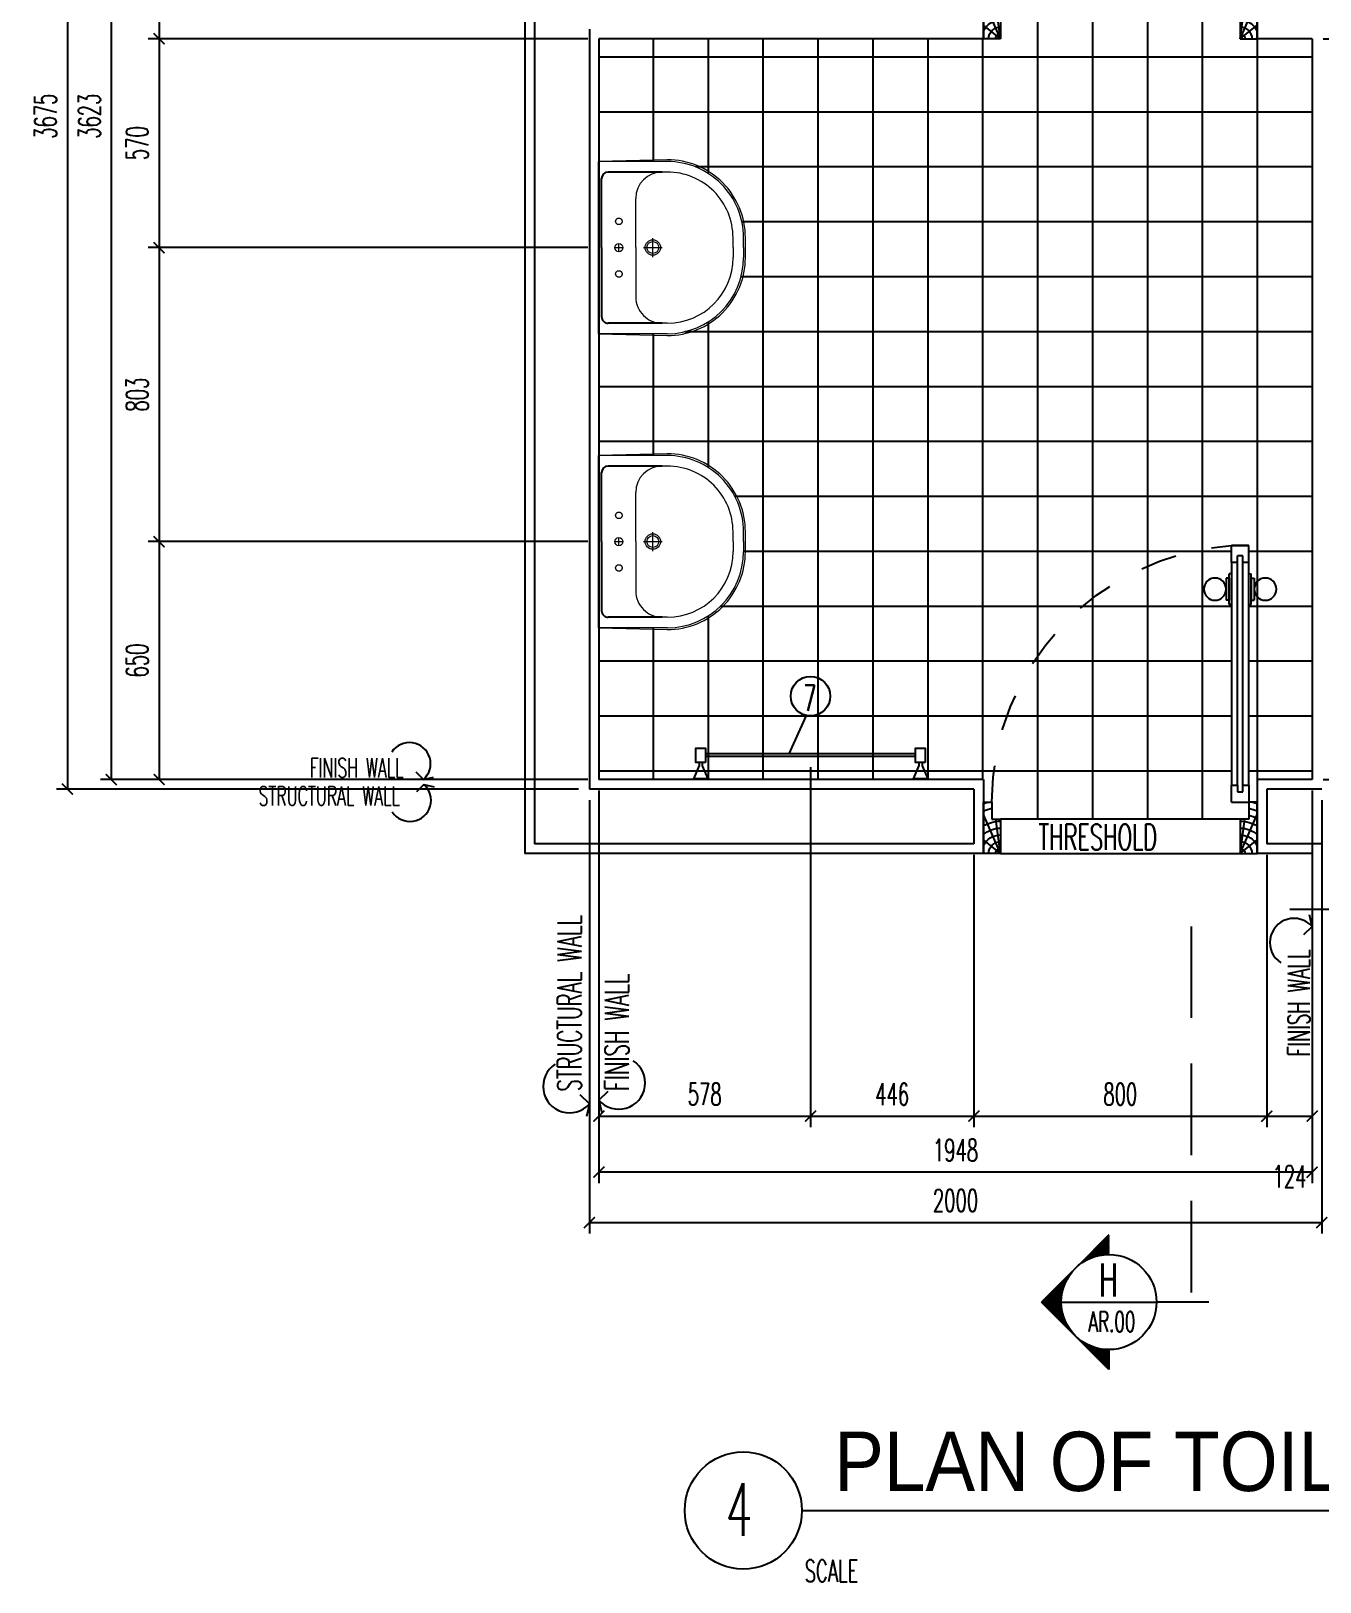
# Model space of a CAD drawing. Extents: x 417609.6 to 417638.5, y 43441 to 43460.9.
# Drawn here: x 417629.265 to 417632.786, y 43453.295 to 43457.531 of the extents above; entities that cross this region are included whole.
import ezdxf
from ezdxf.enums import TextEntityAlignment as Align

# ---------------------------------------------------------------- set-up
doc = ezdxf.new("R2010")
doc.units = 0
doc.header["$MEASUREMENT"] = 0
doc.header["$PDMODE"] = 3
doc.header["$PDSIZE"] = 0.1
doc.linetypes.add('DASHED', pattern=[0.75, 0.5, -0.25])
doc.linetypes.add('HIDDEN', pattern=[0.375, 0.25, -0.125])
doc.layers.get('0').update_dxf_attribs({"linetype": 'CONTINUOUS'})
doc.layers.get('DEFPOINTS').update_dxf_attribs({"linetype": 'CONTINUOUS'})
for name, color, linetype in [('2', 2, 'CONTINUOUS'), ('Axisname', 6, 'CONTINUOUS'), ('DIM', 4, 'CONTINUOUS'), ('Dimout', 4, 'CONTINUOUS'), ('DOOR', 4, 'CONTINUOUS'), ('ELEV-MARK', 6, 'CONTINUOUS'), ('FIX', 3, 'CONTINUOUS'), ('Hatch', 11, 'CONTINUOUS'), ('Plaster', 7, 'CONTINUOUS'), ('Tile', 5, 'CONTINUOUS'), ('TITLE', 6, 'CONTINUOUS'), ('TXT', 2, 'CONTINUOUS'), ('TXT1', 2, 'CONTINUOUS'), ('WALL', 6, 'CONTINUOUS')]:
    doc.layers.add(name, color=color, linetype=linetype)
doc.styles.add('ROMANS', font='ROMANS.shx', dxfattribs={"width": 0.6})
doc.styles.add('TTXT', font='swisse.ttf', dxfattribs={"width": 0.6})
doc.dimstyles.new('R50', dxfattribs={"dimscale": 0, "dimtxt": 0.06, "dimasz": 0.03, "dimexe": 0.03, "dimexo": 0.03, "dimgap": 0.03, "dimtad": 1, "dimdec": 0, "dimlfac": 1000, "dimzin": 13, "dimdsep": 46, "dimtxsty": 'ROMANS', "dimblk": 'ARCHTICK', "dimcen": 0.09, "dimclrd": 4, "dimclre": 4, "dimclrt": 2, "dimadec": 0, "dimazin": 0, "dimtfac": 1, "dimtdec": 0, "dimtofl": 0, "dimtmove": 2, "dimatfit": 3, "dimldrblk": 'CLOSEDBLANK', "dimfxl": 0, "dimtolj": 1, "dimtzin": 0, "dimarcsym": 0})

# ---------------------------------------------------------------- blocks, each defined once
blk = doc.blocks.new('DOOR80')
at = {"layer": 'DOOR', "color": 7, "linetype": 'ByBlock'}
for p, q in [((-150, 800), (0, 800)), ((-150, 800), (-150, 775)), ((0, 800), (-150, 800)), ((-150, 775), (-100, 775)), ((0, 750), (-113.7, 800)), ((-100, 775), (-100, 750)), ((0, 750), (-40.1, 800)), ((0, 750), (0, 800)), ((0, 750), (-100, 763.4)), ((-100, 750), (0, 750)), ((-804.6, 91.2), (-739.8, 91.2)), ((-804.6, 82.2), (-804.6, 91.2)), ((-739.8, 82.2), (-739.8, 91.2)), ((-849.6, 75), (-899.6, 75)), ((-899.6, 75), (-899.6, 25)), ((-899.6, 25), (-899.6, 75)), ((-849.6, 58), (-869.6, 58)), ((-869.6, 42), (-869.6, 58)), ((-849.6, 58), (-849.6, 75)), ((-727.2, 82.2), (-817.2, 82.2)), ((-817.2, 75), (-817.2, 82.2)), ((-804.6, 82.2), (-739.8, 82.2)), ((-727.2, 75), (-727.2, 82.2)), ((-150, 75), (-200, 75)), ((-200, 75), (-200, 58)), ((-200, 58), (-180, 58)), ((-180, 58), (-180, 42)), ((-150, 75), (-150, 25)), ((0, 50), (-113.7, 0)), ((-100, 25), (-100, 50)), ((0, 50), (-100, 36.6)), ((-100, 50), (0, 50)), ((0, 50), (-40.1, 0)), ((0, 50), (0, 0)), ((-849.6, 25), (-899.6, 25)), ((-849.6, 42), (-869.6, 42)), ((-849.6, 25), (-849.6, 42)), ((-817.2, 25), (-817.2, 17.8)), ((-727.2, 17.8), (-817.2, 17.8)), ((-804.6, 17.8), (-739.8, 17.8)), ((-804.6, 17.8), (-804.6, 8.8)), ((-804.6, 8.8), (-739.8, 8.8)), ((-739.8, 17.8), (-739.8, 8.8)), ((-727.2, 25), (-727.2, 17.8)), ((-180, 42), (-200, 42)), ((-200, 42), (-200, 25)), ((-200, 25), (-150, 25)), ((-150, 25), (-100, 25)), ((-150, 0), (-150, 25)), ((0, 0), (-150, 0))]:
    blk.add_line(p, q, dxfattribs=at)
at = {"layer": 'DOOR', "linetype": 'ByBlock'}
for p, q in [((-849.6, 75), (-200, 75)), ((-200, 58), (-849.6, 58)), ((-200, 42), (-849.6, 42)), ((-200, 25), (-849.6, 25))]:
    blk.add_line(p, q, dxfattribs=at)
at = {"layer": 'DOOR', "color": 7, "linetype": 'ByBlock'}
for centre in [(-772.2, 123.5), (-772.2, -23.5)]:
    blk.add_circle(centre, 32.4, dxfattribs=at)
at = {"layer": 'DOOR', "linetype": 'HIDDEN', "ltscale": 0.5}
blk.add_arc((-149.1, 22.7), 752.3, 90.0695, 176.0204, dxfattribs=at)
at = {"layer": 'DOOR', "color": 7, "linetype": 'ByBlock'}
for centre, radius, start, end in [((0, 750), 154.4, 161.1053, 166.2858), ((0, 750), 134.4, 158.1598, 169.28), ((0, 750), 94.4, 148.0182, 180), ((0, 750), 74.4, 137.7764, 180), ((0, 750), 54.4, 113.2074, 180), ((0, 750), 34.4, 90, 180), ((0, 750), 14.4, 90, 180), ((0, 50), 94.4, 180, 211.9818), ((0, 50), 74.4, 180, 222.2236), ((0, 50), 54.4, 180, 246.7926), ((0, 50), 34.4, 180, 270), ((0, 50), 14.4, 180, 270), ((0, 50), 154.4, 193.7142, 198.8947), ((0, 50), 134.4, 190.72, 201.8402), ((0, 50), 114.4, 192.6226, 205.9162)]:
    blk.add_arc(centre, radius, start, end, dxfattribs=at)
blk = doc.blocks.new('LAV-003')
at = {"layer": 'FIX', "linetype": 'ByBlock'}
blk.add_line((-327.5, -25), (327.5, -25), dxfattribs=at)
at = {"layer": 'FIX', "linetype": 'Continuous', "lineweight": 20}
for p, q in [((-327.5, -285), (-327.5, -25)), ((327.5, -285), (327.5, -25)), ((0, -165), (-187.5, -165)), ((0, -165), (187.5, -165)), ((-287.5, -285), (-287.5, -265)), ((287.5, -285), (287.5, -265)), ((0, -535), (-37.5, -535)), ((0, -575), (-37.5, -575)), ((0, -535), (37.5, -535)), ((0, -575), (37.5, -575))]:
    blk.add_line(p, q, dxfattribs=at)
at = {"layer": 'FIX', "linetype": 'ByBlock', "ltscale": 0.3}
for p, q in [((0, -35), (-262.5, -35)), ((0, -35), (262.5, -35)), ((-287.5, -265), (-287.5, -60)), ((287.5, -265), (287.5, -60))]:
    blk.add_line(p, q, dxfattribs=at)
at = {"layer": 'FIX', "lineweight": 20}
for p, q in [((-15.6, -100.9), (15.5, -100.9)), ((0, -85.4), (0, -116.5))]:
    blk.add_line(p, q, dxfattribs=at)
at = {"layer": 'FIX', "linetype": 'DASHED', "lineweight": 20, "ltscale": 0.04}
for p, q in [((-35.7, -230.5), (36.6, -230.5)), ((0, -193.9), (0, -266.1))]:
    blk.add_line(p, q, dxfattribs=at)
at = {"layer": 'FIX', "linetype": 'Continuous', "lineweight": 20}
blk.add_lwpolyline([(294.8, -25), (0, -25), (-327.5, -25), (-334.5, -285, 0.414214), (-37.5, -582), (0, -582), (37.5, -582, 0.414214), (334.5, -285), (327.5, -25), (0, -25)], format="xyb", dxfattribs=at)
at = {"layer": 'FIX', "linetype": 'HIDDEN', "lineweight": 20, "ltscale": 0.05}
for centre in [(-100, -100.9), (100, -100.9)]:
    blk.add_circle(centre, 12.4, dxfattribs=at)
at = {"layer": 'FIX', "lineweight": 20}
for centre, radius in [((0, -100.9), 15.5), ((0.5, -230), 29.5), ((0.5, -230), 22.5)]:
    blk.add_circle(centre, radius, dxfattribs=at)
at = {"layer": 'FIX', "linetype": 'ByBlock', "ltscale": 0.3}
for centre, start, end in [((-262.5, -60), 90, 180), ((262.5, -60), 0, 90)]:
    blk.add_arc(centre, 25, start, end, dxfattribs=at)
at = {"layer": 'FIX', "linetype": 'Continuous', "lineweight": 20}
for centre, radius, start, end in [((-187.5, -265), 100, 90, 180), ((187.5, -265), 100, 0, 90), ((-37.5, -285), 290, 180, 270), ((-37.5, -285), 250, 180, 270), ((37.5, -285), 290, 270, 0), ((37.5, -285), 250, 270, 0)]:
    blk.add_arc(centre, radius, start, end, dxfattribs=at)
blk = doc.blocks.new('_ARCHTICK')
at = {"color": 0, "linetype": 'ByBlock', "const_width": 0.15}
blk.add_lwpolyline([(-0.5, -0.5), (0.5, 0.5)], dxfattribs=at)
blk = doc.blocks.new('*D52')
at = {"layer": 'DEFPOINTS', "color": 0}
for p in [(417630.8163, 43457.7115), (417629.6152, 43457.5095), (417630.8163, 43457.5095)]:
    blk.add_point(p, dxfattribs=at)
at = {"layer": 'Hatch', "color": 4, "lineweight": -2}
for p, q in [((417630.7863, 43457.7115), (417629.5852, 43457.7115)), ((417629.6152, 43457.7115), (417629.6152, 43457.5095)), ((417630.7863, 43457.5095), (417629.5852, 43457.5095))]:
    blk.add_line(p, q, dxfattribs=at)
at = {"layer": 'Hatch', "color": 4, "lineweight": -2, "xscale": 0.03, "yscale": 0.03, "zscale": 0.03}
for p, rotation in [((417629.6152, 43457.7115), 90), ((417629.6152, 43457.5095), 270)]:
    blk.add_blockref('_ARCHTICK', p, dxfattribs=dict(at, rotation=rotation))
at = {"layer": 'Hatch', "color": 2, "insert": (417629.5552, 43457.6105), "char_height": 0.06, "attachment_point": 5, "rotation": 90, "style": 'ROMANS'}
blk.add_mtext('\\A1;202', dxfattribs=at)
blk = doc.blocks.new('_ClosedBlank')
at = {"color": 0, "linetype": 'ByBlock', "lineweight": -2}
for p, q in [((-1, 0.17), (0, 0)), ((-1, 0.17), (-1, -0.17)), ((0, 0), (-1, -0.17))]:
    blk.add_line(p, q, dxfattribs=at)
blk = doc.blocks.new('*D53')
at = {"layer": 'DEFPOINTS', "color": 0}
for p in [(417630.8163, 43457.5095), (417629.6152, 43456.9392), (417630.8163, 43456.9392)]:
    blk.add_point(p, dxfattribs=at)
at = {"layer": 'Hatch', "color": 4, "lineweight": -2}
for p, q in [((417630.7863, 43457.5095), (417629.5852, 43457.5095)), ((417629.6152, 43457.5095), (417629.6152, 43456.9392)), ((417630.7863, 43456.9392), (417629.5852, 43456.9392))]:
    blk.add_line(p, q, dxfattribs=at)
at = {"layer": 'Hatch', "color": 4, "lineweight": -2, "xscale": 0.03, "yscale": 0.03, "zscale": 0.03}
for p, rotation in [((417629.6152, 43457.5095), 90), ((417629.6152, 43456.9392), 270)]:
    blk.add_blockref('_ARCHTICK', p, dxfattribs=dict(at, rotation=rotation))
at = {"layer": 'Hatch', "color": 2, "insert": (417629.5552, 43457.2244), "char_height": 0.06, "attachment_point": 5, "rotation": 90, "style": 'ROMANS'}
blk.add_mtext('\\A1;570', dxfattribs=at)
blk = doc.blocks.new('*D54')
at = {"layer": 'DEFPOINTS', "color": 0}
for p in [(417630.8163, 43456.9392), (417629.6152, 43456.1362), (417630.8163, 43456.1362)]:
    blk.add_point(p, dxfattribs=at)
at = {"layer": 'Hatch', "color": 4, "lineweight": -2}
for p, q in [((417630.7863, 43456.9392), (417629.5852, 43456.9392)), ((417629.6152, 43456.9392), (417629.6152, 43456.1362)), ((417630.7863, 43456.1362), (417629.5852, 43456.1362))]:
    blk.add_line(p, q, dxfattribs=at)
at = {"layer": 'Hatch', "color": 4, "lineweight": -2, "xscale": 0.03, "yscale": 0.03, "zscale": 0.03}
for p, rotation in [((417629.6152, 43456.9392), 90), ((417629.6152, 43456.1362), 270)]:
    blk.add_blockref('_ARCHTICK', p, dxfattribs=dict(at, rotation=rotation))
at = {"layer": 'Hatch', "color": 2, "insert": (417629.5552, 43456.5377), "char_height": 0.06, "attachment_point": 5, "rotation": 90, "style": 'ROMANS'}
blk.add_mtext('\\A1;803', dxfattribs=at)
blk = doc.blocks.new('*D55')
at = {"layer": 'DEFPOINTS', "color": 0}
for p in [(417630.8163, 43456.1362), (417629.6152, 43455.4865), (417630.8163, 43455.4865)]:
    blk.add_point(p, dxfattribs=at)
at = {"layer": 'Hatch', "color": 4, "lineweight": -2}
for p, q in [((417630.7863, 43456.1362), (417629.5852, 43456.1362)), ((417629.6152, 43456.1362), (417629.6152, 43455.4865)), ((417630.7863, 43455.4865), (417629.5852, 43455.4865))]:
    blk.add_line(p, q, dxfattribs=at)
at = {"layer": 'Hatch', "color": 4, "lineweight": -2, "xscale": 0.03, "yscale": 0.03, "zscale": 0.03}
for p, rotation in [((417629.6152, 43456.1362), 90), ((417629.6152, 43455.4865), 270)]:
    blk.add_blockref('_ARCHTICK', p, dxfattribs=dict(at, rotation=rotation))
at = {"layer": 'Hatch', "color": 2, "insert": (417629.5552, 43455.8114), "char_height": 0.06, "attachment_point": 5, "rotation": 90, "style": 'ROMANS'}
blk.add_mtext('\\A1;650', dxfattribs=at)
blk = doc.blocks.new('*D56')
at = {"layer": 'DEFPOINTS', "color": 0}
for p in [(417629.4847, 43459.1095), (417630.8163, 43459.1095), (417630.8163, 43455.4865)]:
    blk.add_point(p, dxfattribs=at)
at = {"layer": 'Hatch', "color": 4, "lineweight": -2}
for p, q in [((417630.7863, 43459.1095), (417629.4547, 43459.1095)), ((417629.4847, 43455.4865), (417629.4847, 43459.1095)), ((417630.7863, 43455.4865), (417629.4547, 43455.4865))]:
    blk.add_line(p, q, dxfattribs=at)
at = {"layer": 'Hatch', "color": 4, "lineweight": -2, "xscale": 0.03, "yscale": 0.03, "zscale": 0.03}
for p, rotation in [((417629.4847, 43459.1095), 90), ((417629.4847, 43455.4865), 270)]:
    blk.add_blockref('_ARCHTICK', p, dxfattribs=dict(at, rotation=rotation))
at = {"layer": 'Hatch', "color": 2, "insert": (417629.4247, 43457.298), "char_height": 0.06, "attachment_point": 5, "rotation": 90, "style": 'ROMANS'}
blk.add_mtext('\\A1;3623', dxfattribs=at)
blk = doc.blocks.new('*D57')
at = {"layer": 'DEFPOINTS', "color": 0}
for p in [(417630.7903, 43459.1355), (417629.3647, 43455.4605), (417630.7903, 43455.4605)]:
    blk.add_point(p, dxfattribs=at)
at = {"layer": 'Hatch', "color": 4, "lineweight": -2}
for p, q in [((417630.7603, 43459.1355), (417629.3347, 43459.1355)), ((417629.3647, 43459.1355), (417629.3647, 43455.4605)), ((417630.7603, 43455.4605), (417629.3347, 43455.4605))]:
    blk.add_line(p, q, dxfattribs=at)
at = {"layer": 'Hatch', "color": 4, "lineweight": -2, "xscale": 0.03, "yscale": 0.03, "zscale": 0.03}
for p, rotation in [((417629.3647, 43459.1355), 90), ((417629.3647, 43455.4605), 270)]:
    blk.add_blockref('_ARCHTICK', p, dxfattribs=dict(at, rotation=rotation))
at = {"layer": 'Hatch', "color": 2, "insert": (417629.3047, 43457.298), "char_height": 0.06, "attachment_point": 5, "rotation": 90, "style": 'ROMANS'}
blk.add_mtext('\\A1;3675', dxfattribs=at)
blk = doc.blocks.new('A$C31925312')
at = {"layer": 'FIX'}
for p, q in [((0.0486, 0.625), (0.0838, 0.6402)), ((0.0838, 0.6402), (0.0859, 0.6402)), ((0.0838, 0.6402), (0.0838, 0.6007)), ((0.0845, 0.6402), (0.0845, 0.6007)), ((0.085, 0.6402), (0.085, 0.6007)), ((0.0856, 0.6402), (0.0856, 0.6007)), ((0.0224, 0.6066), (0.0159, 0.6066)), ((0.0395, 0.625), (0.0486, 0.625)), ((0.0395, 0.6163), (0.0476, 0.6163)), ((0.0476, 0.6163), (0.0838, 0.6007)), ((0.0838, 0.6007), (0.0859, 0.6007)), ((0.0395, 0.0242), (0.0486, 0.0242)), ((0.0395, 0.0156), (0.0476, 0.0156)), ((0.0476, 0.0156), (0.0838, 0)), ((0.0486, 0.0242), (0.0838, 0.0394)), ((0.0838, 0.0394), (0.0838, 0)), ((0.0838, 0.0394), (0.0859, 0.0394)), ((0.0845, 0.0394), (0.0845, 0)), ((0.085, 0.0394), (0.085, 0)), ((0.0856, 0.0394), (0.0856, 0)), ((0.0838, 0), (0.0859, 0))]:
    blk.add_line(p, q, dxfattribs=at)
for points in [[(0.0395, 0.6333), (0.0395, 0.6065), (0, 0.6065), (0, 0.6333)], [(0.0395, 0.0333), (0.0395, 0.0065), (0, 0.0065), (0, 0.0333)]]:
    blk.add_lwpolyline(points, close=True, dxfattribs=at)
blk.add_lwpolyline([(0.0159, 0.6066), (0.0159, 0.0333), (0.0224, 0.0333), (0.0224, 0.6066)], dxfattribs=at)
blk = doc.blocks.new('*D58')
at = {"layer": 'DEFPOINTS', "color": 0}
for p in [(417631.3942, 43455.5501), (417630.8163, 43455.4865), (417631.3942, 43454.5672)]:
    blk.add_point(p, dxfattribs=at)
at = {"layer": 'Hatch', "color": 4, "lineweight": -2}
for p, q in [((417631.3942, 43455.5201), (417631.3942, 43454.5372)), ((417630.8163, 43455.4565), (417630.8163, 43454.5372)), ((417630.8163, 43454.5672), (417631.3942, 43454.5672))]:
    blk.add_line(p, q, dxfattribs=at)
at = {"layer": 'Hatch', "color": 4, "lineweight": -2, "xscale": 0.03, "yscale": 0.03, "zscale": 0.03, "rotation": 180}
blk.add_blockref('_ARCHTICK', (417630.8163, 43454.5672), dxfattribs=at)
at = {"layer": 'Hatch', "color": 4, "lineweight": -2, "xscale": 0.03, "yscale": 0.03, "zscale": 0.03}
blk.add_blockref('_ARCHTICK', (417631.3942, 43454.5672), dxfattribs=at)
at = {"layer": 'Hatch', "color": 2, "insert": (417631.1052, 43454.6272), "char_height": 0.06, "attachment_point": 5, "style": 'ROMANS'}
blk.add_mtext('\\A1;578', dxfattribs=at)
blk = doc.blocks.new('*D59')
at = {"layer": 'DEFPOINTS', "color": 0}
for p in [(417631.3942, 43455.5501), (417631.8403, 43455.3105), (417631.8403, 43454.5672)]:
    blk.add_point(p, dxfattribs=at)
at = {"layer": 'Hatch', "color": 4, "lineweight": -2}
for p, q in [((417631.3942, 43455.5201), (417631.3942, 43454.5372)), ((417631.8403, 43455.2805), (417631.8403, 43454.5372)), ((417631.3942, 43454.5672), (417631.8403, 43454.5672))]:
    blk.add_line(p, q, dxfattribs=at)
at = {"layer": 'Hatch', "color": 4, "lineweight": -2, "xscale": 0.03, "yscale": 0.03, "zscale": 0.03, "rotation": 180}
blk.add_blockref('_ARCHTICK', (417631.3942, 43454.5672), dxfattribs=at)
at = {"layer": 'Hatch', "color": 4, "lineweight": -2, "xscale": 0.03, "yscale": 0.03, "zscale": 0.03}
blk.add_blockref('_ARCHTICK', (417631.8403, 43454.5672), dxfattribs=at)
at = {"layer": 'Hatch', "color": 2, "insert": (417631.6172, 43454.6272), "char_height": 0.06, "attachment_point": 5, "style": 'ROMANS'}
blk.add_mtext('\\A1;446', dxfattribs=at)
blk = doc.blocks.new('*D60')
at = {"layer": 'DEFPOINTS', "color": 0}
for p in [(417631.8403, 43455.3105), (417632.6403, 43455.3105), (417632.6403, 43454.5672)]:
    blk.add_point(p, dxfattribs=at)
at = {"layer": 'Hatch', "color": 4, "lineweight": -2}
for p, q in [((417631.8403, 43455.2805), (417631.8403, 43454.5372)), ((417632.6403, 43455.2805), (417632.6403, 43454.5372)), ((417631.8403, 43454.5672), (417632.6403, 43454.5672))]:
    blk.add_line(p, q, dxfattribs=at)
at = {"layer": 'Hatch', "color": 4, "lineweight": -2, "xscale": 0.03, "yscale": 0.03, "zscale": 0.03, "rotation": 180}
blk.add_blockref('_ARCHTICK', (417631.8403, 43454.5672), dxfattribs=at)
at = {"layer": 'Hatch', "color": 4, "lineweight": -2, "xscale": 0.03, "yscale": 0.03, "zscale": 0.03}
blk.add_blockref('_ARCHTICK', (417632.6403, 43454.5672), dxfattribs=at)
at = {"layer": 'Hatch', "color": 2, "insert": (417632.2403, 43454.6272), "char_height": 0.06, "attachment_point": 5, "style": 'ROMANS'}
blk.add_mtext('\\A1;800', dxfattribs=at)
blk = doc.blocks.new('*D61')
at = {"layer": 'DEFPOINTS', "color": 0}
for p in [(417632.7643, 43455.4865), (417632.6403, 43455.3105), (417632.7643, 43454.5672)]:
    blk.add_point(p, dxfattribs=at)
at = {"layer": 'Hatch', "color": 4, "lineweight": -2}
for p, q in [((417632.7643, 43455.4565), (417632.7643, 43454.5372)), ((417632.6403, 43455.2805), (417632.6403, 43454.5372)), ((417632.6403, 43454.5672), (417632.7643, 43454.5672))]:
    blk.add_line(p, q, dxfattribs=at)
at = {"layer": 'Hatch', "color": 4, "lineweight": -2, "xscale": 0.03, "yscale": 0.03, "zscale": 0.03, "rotation": 180}
blk.add_blockref('_ARCHTICK', (417632.6403, 43454.5672), dxfattribs=at)
at = {"layer": 'Hatch', "color": 4, "lineweight": -2, "xscale": 0.03, "yscale": 0.03, "zscale": 0.03}
blk.add_blockref('_ARCHTICK', (417632.7643, 43454.5672), dxfattribs=at)
at = {"layer": 'Hatch', "color": 2, "insert": (417632.7023, 43454.4022), "char_height": 0.06, "attachment_point": 5, "style": 'ROMANS'}
blk.add_mtext('\\A1;124', dxfattribs=at)
blk = doc.blocks.new('*D62')
at = {"layer": 'DEFPOINTS', "color": 0}
for p in [(417630.8163, 43455.4865), (417632.7643, 43455.4865), (417630.8163, 43454.4141)]:
    blk.add_point(p, dxfattribs=at)
at = {"layer": 'Hatch', "color": 4, "lineweight": -2}
for p, q in [((417630.8163, 43455.4565), (417630.8163, 43454.3841)), ((417632.7643, 43455.4565), (417632.7643, 43454.3841)), ((417632.7643, 43454.4141), (417630.8163, 43454.4141))]:
    blk.add_line(p, q, dxfattribs=at)
at = {"layer": 'Hatch', "color": 4, "lineweight": -2, "xscale": 0.03, "yscale": 0.03, "zscale": 0.03, "rotation": 180}
blk.add_blockref('_ARCHTICK', (417630.8163, 43454.4141), dxfattribs=at)
at = {"layer": 'Hatch', "color": 4, "lineweight": -2, "xscale": 0.03, "yscale": 0.03, "zscale": 0.03}
blk.add_blockref('_ARCHTICK', (417632.7643, 43454.4141), dxfattribs=at)
at = {"layer": 'Hatch', "color": 2, "insert": (417631.7903, 43454.4741), "char_height": 0.06, "attachment_point": 5, "style": 'ROMANS'}
blk.add_mtext('\\A1;1948', dxfattribs=at)
blk = doc.blocks.new('*D63')
at = {"layer": 'DEFPOINTS', "color": 0}
for p in [(417630.7903, 43455.4605), (417632.7903, 43455.4605), (417632.7903, 43454.2767)]:
    blk.add_point(p, dxfattribs=at)
at = {"layer": 'Hatch', "color": 4, "lineweight": -2}
for p, q in [((417630.7903, 43455.4305), (417630.7903, 43454.2467)), ((417632.7903, 43455.4305), (417632.7903, 43454.2467)), ((417630.7903, 43454.2767), (417632.7903, 43454.2767))]:
    blk.add_line(p, q, dxfattribs=at)
at = {"layer": 'Hatch', "color": 4, "lineweight": -2, "xscale": 0.03, "yscale": 0.03, "zscale": 0.03, "rotation": 180}
blk.add_blockref('_ARCHTICK', (417630.7903, 43454.2767), dxfattribs=at)
at = {"layer": 'Hatch', "color": 4, "lineweight": -2, "xscale": 0.03, "yscale": 0.03, "zscale": 0.03}
blk.add_blockref('_ARCHTICK', (417632.7903, 43454.2767), dxfattribs=at)
at = {"layer": 'Hatch', "color": 2, "insert": (417631.7903, 43454.3367), "char_height": 0.06, "attachment_point": 5, "style": 'ROMANS'}
blk.add_mtext('\\A1;2000', dxfattribs=at)
blk = doc.blocks.new('*D64')
at = {"layer": 'DEFPOINTS', "color": 0}
for p in [(417632.7643, 43457.5095), (417634.354, 43457.5095), (417632.7643, 43455.4865)]:
    blk.add_point(p, dxfattribs=at)
at = {"layer": 'Hatch', "color": 4, "lineweight": -2}
for p, q in [((417632.7943, 43457.5095), (417634.384, 43457.5095)), ((417634.354, 43455.4865), (417634.354, 43457.5095)), ((417632.7943, 43455.4865), (417634.384, 43455.4865))]:
    blk.add_line(p, q, dxfattribs=at)
at = {"layer": 'Hatch', "color": 4, "lineweight": -2, "xscale": 0.03, "yscale": 0.03, "zscale": 0.03}
for p, rotation in [((417634.354, 43457.5095), 90), ((417634.354, 43455.4865), 270)]:
    blk.add_blockref('_ARCHTICK', p, dxfattribs=dict(at, rotation=rotation))
at = {"layer": 'Hatch', "color": 2, "insert": (417634.294, 43456.498), "char_height": 0.06, "attachment_point": 5, "rotation": 90, "style": 'ROMANS'}
blk.add_mtext('\\A1;2023', dxfattribs=at)
blk = doc.blocks.new('*D65')
at = {"layer": 'DEFPOINTS', "color": 0}
for p in [(417632.7643, 43457.7115), (417634.354, 43457.7115), (417632.7643, 43457.5095)]:
    blk.add_point(p, dxfattribs=at)
at = {"layer": 'Hatch', "color": 4, "lineweight": -2}
for p, q in [((417632.7943, 43457.7115), (417634.384, 43457.7115)), ((417634.354, 43457.5095), (417634.354, 43457.7115)), ((417632.7943, 43457.5095), (417634.384, 43457.5095))]:
    blk.add_line(p, q, dxfattribs=at)
at = {"layer": 'Hatch', "color": 4, "lineweight": -2, "xscale": 0.03, "yscale": 0.03, "zscale": 0.03}
for p, rotation in [((417634.354, 43457.7115), 90), ((417634.354, 43457.5095), 270)]:
    blk.add_blockref('_ARCHTICK', p, dxfattribs=dict(at, rotation=rotation))
at = {"layer": 'Hatch', "color": 2, "insert": (417634.294, 43457.6105), "char_height": 0.06, "attachment_point": 5, "rotation": 90, "style": 'ROMANS'}
blk.add_mtext('\\A1;202', dxfattribs=at)
blk = doc.blocks.new('*D67')
at = {"layer": 'DEFPOINTS', "color": 0}
for p in [(417632.7643, 43459.1095), (417632.7643, 43455.4865), (417634.4796, 43455.4865)]:
    blk.add_point(p, dxfattribs=at)
at = {"layer": 'Hatch', "color": 4, "lineweight": -2}
for p, q in [((417632.7943, 43459.1095), (417634.5096, 43459.1095)), ((417634.4796, 43459.1095), (417634.4796, 43455.4865)), ((417632.7943, 43455.4865), (417634.5096, 43455.4865))]:
    blk.add_line(p, q, dxfattribs=at)
at = {"layer": 'Hatch', "color": 4, "lineweight": -2, "xscale": 0.03, "yscale": 0.03, "zscale": 0.03}
for p, rotation in [((417634.4796, 43459.1095), 90), ((417634.4796, 43455.4865), 270)]:
    blk.add_blockref('_ARCHTICK', p, dxfattribs=dict(at, rotation=rotation))
at = {"layer": 'Hatch', "color": 2, "insert": (417634.4196, 43457.298), "char_height": 0.06, "attachment_point": 5, "rotation": 90, "style": 'ROMANS'}
blk.add_mtext('\\A1;3623', dxfattribs=at)
blk = doc.blocks.new('*X38')
at = {"color": 0}
for p, q in [((14608, 7877), (14819, 8088)), ((14625, 7890), (14821, 8086)), ((14637, 7899), (14823, 8084)), ((14647, 7905), (14825, 8082)), ((14656, 7910), (14826, 8081)), ((14664, 7915), (14828, 8079)), ((14671, 7919), (14830, 8077)), ((14678, 7922), (14832, 8075)), ((14685, 7925), (14833, 8073)), ((14691, 7928), (14835, 8072)), ((14697, 7930), (14837, 8070)), ((14703, 7933), (14839, 8068)), ((14709, 7935), (14841, 8066)), ((14714, 7937), (14842, 8065)), ((14719, 7938), (14844, 8063)), ((14725, 7940), (14846, 8061)), ((14730, 7941), (14848, 8059)), ((14734, 7943), (14849, 8058)), ((14739, 7944), (14851, 8056)), ((14744, 7945), (14853, 8054)), ((14749, 7946), (14855, 8052)), ((14753, 7947), (14856, 8051)), ((14757, 7948), (14858, 8049)), ((14762, 7949), (14860, 8047)), ((14766, 7950), (14862, 8045)), ((14770, 7950), (14863, 8043)), ((14774, 7951), (14865, 8042)), ((14778, 7951), (14867, 8040)), ((14782, 7952), (14869, 8038)), ((14786, 7952), (14871, 8036)), ((14790, 7953), (14872, 8035)), ((14794, 7953), (14874, 8033)), ((14798, 7953), (14876, 8031)), ((14802, 7953), (14878, 8029)), ((14805, 7954), (14879, 8028)), ((14809, 7954), (14881, 8026)), ((14813, 7954), (14883, 8024)), ((14816, 7954), (14885, 8022)), ((14820, 7954), (14886, 8020)), ((14823, 7954), (14888, 8019)), ((14827, 7954), (14890, 8017)), ((14830, 7954), (14892, 8015)), ((14834, 7953), (14894, 8013)), ((14837, 7953), (14895, 8012)), ((14840, 7953), (14897, 8010)), ((14844, 7953), (14899, 8008)), ((14847, 7953), (14901, 8006)), ((14850, 7952), (14902, 8005)), ((14853, 7952), (14904, 8003)), ((14856, 7952), (14906, 8001)), ((14860, 7951), (14908, 7999)), ((14863, 7951), (14909, 7997)), ((14866, 7950), (14911, 7996)), ((14869, 7950), (14913, 7994)), ((14872, 7949), (14915, 7992)), ((14875, 7949), (14917, 7990)), ((14878, 7948), (14918, 7989)), ((14881, 7948), (14920, 7987)), ((14884, 7947), (14922, 7985)), ((14887, 7947), (14924, 7983)), ((14890, 7946), (14925, 7982)), ((14893, 7945), (14927, 7980)), ((14895, 7945), (14929, 7978)), ((14898, 7944), (14931, 7976)), ((14901, 7943), (14932, 7974)), ((14904, 7942), (14934, 7973)), ((14907, 7942), (14936, 7971)), ((14909, 7941), (14938, 7969)), ((14912, 7940), (14939, 7967)), ((14915, 7939), (14941, 7966)), ((14917, 7938), (14943, 7964)), ((14920, 7937), (14945, 7962)), ((14923, 7937), (14947, 7960)), ((14925, 7936), (14948, 7959)), ((14928, 7935), (14950, 7957)), ((14931, 7934), (14952, 7955)), ((14933, 7933), (14954, 7953)), ((14936, 7932), (14955, 7952)), ((14938, 7931), (14957, 7950)), ((14941, 7930), (14959, 7948)), ((14943, 7929), (14961, 7946)), ((14946, 7928), (14962, 7944)), ((14948, 7927), (14964, 7943)), ((14360, 7629), (14571, 7839)), ((14951, 7926), (14966, 7941)), ((14953, 7925), (14968, 7939)), ((14956, 7923), (14970, 7937)), ((14958, 7922), (14971, 7936)), ((14960, 7921), (14973, 7934)), ((14963, 7920), (14975, 7932)), ((14965, 7919), (14977, 7930)), ((14967, 7918), (14978, 7929)), ((14970, 7916), (14980, 7927)), ((14972, 7915), (14982, 7925)), ((14974, 7914), (14984, 7923)), ((14977, 7913), (14985, 7921)), ((14979, 7911), (14987, 7920)), ((14981, 7910), (14989, 7918)), ((14983, 7909), (14991, 7916)), ((14986, 7908), (14993, 7914)), ((14988, 7906), (14994, 7913)), ((14990, 7905), (14996, 7911)), ((14992, 7903), (14998, 7909)), ((14994, 7902), (15000, 7907)), ((14997, 7901), (15001, 7906)), ((14999, 7899), (15003, 7904)), ((15001, 7898), (15005, 7902)), ((15003, 7896), (15007, 7900)), ((15005, 7895), (15008, 7898)), ((15007, 7894), (15010, 7897)), ((15009, 7892), (15012, 7895)), ((15011, 7891), (15014, 7893)), ((15013, 7889), (15016, 7891)), ((15015, 7888), (15017, 7890)), ((15017, 7886), (15019, 7888)), ((15019, 7884), (15021, 7886)), ((15021, 7883), (15023, 7884)), ((15023, 7881), (15024, 7883)), ((15025, 7880), (15026, 7881)), ((15027, 7878), (15028, 7879)), ((15029, 7877), (15030, 7877)), ((15031, 7875), (15031, 7875)), ((15033, 7873), (15033, 7874)), ((15035, 7872), (15035, 7872)), ((15036, 7870), (15037, 7870)), ((15038, 7868), (15038, 7868)), ((15040, 7867), (15040, 7867)), ((15042, 7865), (15042, 7865)), ((15044, 7863), (15044, 7863)), ((15046, 7861), (15046, 7861)), ((15047, 7860), (15047, 7860)), ((15051, 7856), (15051, 7856)), ((15053, 7854), (15053, 7854)), ((15054, 7852), (15054, 7853)), ((15056, 7851), (15056, 7851)), ((15058, 7849), (15058, 7849)), ((15059, 7847), (15060, 7847)), ((15061, 7845), (15061, 7845)), ((15063, 7843), (15063, 7844)), ((15064, 7841), (15065, 7842)), ((15066, 7839), (15067, 7840)), ((15068, 7837), (15069, 7838)), ((15069, 7836), (15070, 7837)), ((14364, 7629), (14557, 7822)), ((14368, 7629), (14549, 7810)), ((14371, 7629), (14542, 7800)), ((14375, 7629), (14537, 7791)), ((14378, 7629), (14533, 7783)), ((14382, 7629), (14529, 7776)), ((14385, 7629), (14525, 7769)), ((14389, 7629), (14522, 7762)), ((14392, 7629), (14519, 7756)), ((14396, 7629), (14517, 7750)), ((14399, 7629), (14515, 7744)), ((14403, 7629), (14513, 7739)), ((14406, 7629), (14511, 7733)), ((15071, 7834), (15072, 7835)), ((15072, 7832), (15074, 7833)), ((15074, 7830), (15076, 7831)), ((15076, 7828), (15077, 7830)), ((15077, 7826), (15079, 7828)), ((15079, 7824), (15081, 7826)), ((15080, 7822), (15083, 7824)), ((15082, 7820), (15084, 7822)), ((15083, 7818), (15086, 7821)), ((15085, 7815), (15088, 7819)), ((15086, 7813), (15090, 7817)), ((15087, 7811), (15092, 7815)), ((15089, 7809), (15093, 7814)), ((15090, 7807), (15095, 7812)), ((15092, 7805), (15097, 7810)), ((15093, 7803), (15099, 7808)), ((15094, 7801), (15100, 7807)), ((15096, 7798), (15102, 7805)), ((15097, 7796), (15104, 7803)), ((15098, 7794), (15106, 7801)), ((15100, 7792), (15107, 7799)), ((15101, 7790), (15109, 7798)), ((15102, 7787), (15111, 7796)), ((15104, 7785), (15113, 7794)), ((15105, 7783), (15115, 7792)), ((15106, 7780), (15116, 7791)), ((15107, 7778), (15118, 7789)), ((15108, 7776), (15120, 7787)), ((15110, 7773), (15122, 7785)), ((15111, 7771), (15123, 7784)), ((15112, 7769), (15125, 7782)), ((15113, 7766), (15127, 7780)), ((15114, 7764), (15129, 7778)), ((15115, 7761), (15130, 7777)), ((15116, 7759), (15132, 7775)), ((15117, 7756), (15134, 7773)), ((15118, 7754), (15136, 7771)), ((15119, 7751), (15137, 7769)), ((15121, 7749), (15139, 7768)), ((15122, 7746), (15141, 7766)), ((15122, 7744), (15143, 7764)), ((15123, 7741), (15145, 7762)), ((15124, 7739), (15146, 7761)), ((15125, 7736), (15148, 7759)), ((15126, 7733), (15150, 7757)), ((15127, 7731), (15152, 7755)), ((15128, 7728), (15153, 7754)), ((15129, 7725), (15155, 7752)), ((15130, 7723), (15157, 7750)), ((15130, 7720), (15159, 7748)), ((15131, 7717), (15160, 7746)), ((15132, 7714), (15162, 7745)), ((15133, 7712), (15164, 7743)), ((15133, 7709), (15166, 7741)), ((15134, 7706), (15168, 7739)), ((15135, 7703), (15169, 7738)), ((15136, 7700), (15171, 7736)), ((15136, 7697), (15173, 7734)), ((15137, 7695), (15175, 7732)), ((15137, 7692), (15176, 7731)), ((14410, 7629), (14509, 7728)), ((14413, 7629), (14507, 7723)), ((14417, 7629), (14506, 7718)), ((14421, 7629), (14505, 7713)), ((14424, 7629), (14503, 7708)), ((14428, 7629), (14502, 7703)), ((14431, 7629), (14501, 7699)), ((14435, 7629), (14500, 7694)), ((14438, 7629), (14499, 7690)), ((14442, 7629), (14499, 7686)), ((14445, 7629), (14498, 7681)), ((14449, 7629), (14497, 7677)), ((14452, 7629), (14497, 7673)), ((14456, 7629), (14496, 7669)), ((14459, 7629), (14496, 7665)), ((14463, 7629), (14495, 7661)), ((14466, 7629), (14495, 7657)), ((14470, 7629), (14494, 7653)), ((14474, 7629), (14494, 7649)), ((14477, 7629), (14494, 7646)), ((14481, 7629), (14494, 7642)), ((14484, 7629), (14494, 7638)), ((14488, 7629), (14494, 7635)), ((14491, 7629), (14494, 7631)), ((15138, 7689), (15178, 7729)), ((15139, 7686), (15180, 7727)), ((15139, 7683), (15182, 7725)), ((15140, 7680), (15183, 7723)), ((15140, 7676), (15185, 7722)), ((15140, 7673), (15187, 7720)), ((15141, 7670), (15189, 7718)), ((15141, 7667), (15191, 7716)), ((15142, 7664), (15192, 7715)), ((15142, 7661), (15194, 7713)), ((15142, 7658), (15196, 7711)), ((15143, 7654), (15198, 7709)), ((15143, 7651), (15199, 7708)), ((15143, 7648), (15201, 7706)), ((15143, 7644), (15203, 7704)), ((15143, 7641), (15205, 7702)), ((15143, 7637), (15206, 7700)), ((15143, 7634), (15208, 7699)), ((15144, 7631), (15210, 7697)), ((15145, 7629), (15212, 7695)), ((15149, 7629), (15214, 7693)), ((15152, 7629), (15215, 7692)), ((15156, 7629), (15217, 7690)), ((15159, 7629), (15219, 7688)), ((15163, 7629), (15221, 7686)), ((15167, 7629), (15222, 7685)), ((15170, 7629), (15224, 7683)), ((15174, 7629), (15226, 7681)), ((15177, 7629), (15228, 7679)), ((15181, 7629), (15229, 7678)), ((15184, 7629), (15231, 7676)), ((15188, 7629), (15233, 7674)), ((15191, 7629), (15235, 7672)), ((15195, 7629), (15236, 7670)), ((15198, 7629), (15238, 7669)), ((15202, 7629), (15240, 7667)), ((15205, 7629), (15242, 7665)), ((15209, 7629), (15244, 7663)), ((15212, 7629), (15245, 7662)), ((15216, 7629), (15247, 7660)), ((15220, 7629), (15249, 7658)), ((15223, 7629), (15251, 7656)), ((15227, 7629), (15252, 7655)), ((15230, 7629), (15254, 7653)), ((15234, 7629), (15256, 7651)), ((15237, 7629), (15258, 7649)), ((15241, 7629), (15259, 7647)), ((15244, 7629), (15261, 7646)), ((15248, 7629), (15263, 7644)), ((15251, 7629), (15265, 7642)), ((15255, 7629), (15267, 7640)), ((15258, 7629), (15268, 7639)), ((15262, 7629), (15270, 7637)), ((15266, 7629), (15272, 7635)), ((15269, 7629), (15274, 7633)), ((15273, 7629), (15275, 7632)), ((15276, 7629), (15277, 7630))]:
    blk.add_line(p, q, dxfattribs=at)
blk = doc.blocks.new('STRUC.W')
at = {"layer": 'DIM'}
blk.add_arc((0.0435, 0.0496), 0.066, 33.1771, 228.7793, dxfattribs=at)
at = {"layer": 'WALL'}
for q in [(-0.0318, 0.0075), (0.0228, 0.0234)]:
    blk.add_line((0, 0), q, dxfattribs=at)
at = {"layer": 'TXT', "style": 'ROMANS', "width": 0.6}
blk.add_text('STRUCTURAL WALL', height=0.06, dxfattribs=at).set_placement((0.0308, 0.0198))
blk = doc.blocks.new('FINISH.W')
at = {"layer": 'DIM'}
blk.add_arc((0.0435, -0.0496), 0.066, 131.2207, 326.8229, dxfattribs=at)
at = {"layer": 'WALL'}
for q in [(-0.0318, -0.0075), (0.0228, -0.0234)]:
    blk.add_line((0, 0), q, dxfattribs=at)
at = {"layer": 'TXT', "style": 'ROMANS', "width": 0.6}
blk.add_text('FINISH WALL', height=0.06, dxfattribs=at).set_placement((0.0232, -0.0748))
blk = doc.blocks.new('FINISH.WALL')
at = {"layer": 'DIM'}
blk.add_arc((-0.0435, 0.0496), 0.066, 311.2207, 146.8229, dxfattribs=at)
at = {"layer": 'WALL'}
for q in [(-0.0228, 0.0234), (0.0318, 0.0075)]:
    blk.add_line((0, 0), q, dxfattribs=at)
at = {"layer": 'TXT', "style": 'ROMANS', "width": 0.6}
blk.add_text('FINISH WALL', height=0.06, dxfattribs=at).set_placement((-0.3548, 0.0066))
blk = doc.blocks.new('STTRUC.WALL')
at = {"layer": 'DIM'}
blk.add_arc((-0.0435, -0.0496), 0.066, 213.1771, 48.7793, dxfattribs=at)
at = {"layer": 'WALL'}
for q in [(-0.0228, -0.0234), (0.0318, -0.0075)]:
    blk.add_line((0, 0), q, dxfattribs=at)
at = {"layer": 'TXT', "style": 'ROMANS', "width": 0.6}
blk.add_text('STRUCTURAL WALL', height=0.06, dxfattribs=at).set_placement((-0.516, -0.066))

msp = doc.modelspace()

# ---------------------------------------------------------------- linework, layer by layer
at = {"layer": '2'}
for p, q in [((417631.3827, 43455.6615), (417631.3346, 43455.5566)), ((417632.5676, 43455.378), (417631.9131, 43455.378)), ((417631.9131, 43455.2845), (417632.5676, 43455.2845))]:
    msp.add_line(p, q, dxfattribs=at)
msp.add_lwpolyline([(417633.0246, 43455.1312), (417632.908, 43455.1312), (417632.892, 43455.0873), (417632.86, 43455.1832), (417632.84, 43455.1312), (417632.7031, 43455.1312)], dxfattribs=at)
at = {"layer": 'Axisname'}
msp.add_line((417631.3706, 43453.4902), (417633.1685, 43453.4902), dxfattribs=at)
at = {"layer": 'ELEV-MARK', "color": 6, "linetype": 'HIDDEN'}
for p, q in [((417632.4337, 43455.0856), (417632.4337, 43453.991)), ((417632.4825, 43454.0595), (417632.3392, 43454.0595))]:
    msp.add_line(p, q, dxfattribs=at)
at = {"layer": 'ELEV-MARK', "color": 6}
for p, q in [((417632.2092, 43453.8756), (417632.0253, 43454.0595)), ((417632.0792, 43454.0595), (417632.3392, 43454.0595)), ((417632.2092, 43453.9295), (417632.2092, 43453.8756))]:
    msp.add_line(p, q, dxfattribs=at)
msp.add_circle((417632.2092, 43454.0595), 0.13, dxfattribs=at)
at = {"layer": 'FIX', "color": 2}
msp.add_circle((417631.3942, 43455.7142), 0.054, dxfattribs=at)
at = {"layer": 'Plaster'}
for p, q in [((417630.6143, 43459.1095), (417630.6143, 43455.2845)), ((417631.8663, 43457.7115), (417631.8663, 43457.5095)), ((417632.6143, 43457.7115), (417632.6143, 43457.5095)), ((417631.8663, 43457.5095), (417630.8163, 43457.5095)), ((417630.8163, 43457.5095), (417630.8163, 43455.4865)), ((417632.7643, 43457.5095), (417632.6143, 43457.5095)), ((417632.7643, 43457.5095), (417632.7643, 43455.4865)), ((417630.1309, 43455.4865), (417629.9685, 43455.4865)), ((417631.8663, 43455.4865), (417630.8163, 43455.4865)), ((417631.8663, 43455.4865), (417631.8663, 43455.2845)), ((417632.7643, 43455.4865), (417632.6143, 43455.4865)), ((417632.6143, 43455.4865), (417632.6143, 43455.2845)), ((417631.8663, 43455.2845), (417630.6143, 43455.2845)), ((417632.7643, 43455.2845), (417632.6143, 43455.2845)), ((417632.7643, 43455.2845), (417632.7643, 43455.1312))]:
    msp.add_line(p, q, dxfattribs=at)
at = {"layer": 'Tile'}
for p, q in [((417632.3143, 43459.1095), (417632.3143, 43455.378)), ((417632.4643, 43459.1095), (417632.4643, 43455.378)), ((417632.0143, 43458.4963), (417632.0143, 43455.378)), ((417632.1643, 43458.498), (417632.1643, 43455.378)), ((417630.9643, 43457.5095), (417630.9643, 43457.1744)), ((417631.1143, 43457.5095), (417631.1143, 43457.1421)), ((417631.2643, 43457.5095), (417631.2643, 43455.4865)), ((417631.4143, 43457.5095), (417631.4143, 43455.4865)), ((417631.5643, 43457.5095), (417631.5643, 43455.4865)), ((417631.7143, 43457.5095), (417631.7143, 43455.4865)), ((417631.8643, 43457.5095), (417631.8643, 43455.4865)), ((417632.6143, 43457.5095), (417632.6143, 43455.4865)), ((417632.7643, 43457.4595), (417630.8163, 43457.4595)), ((417632.7643, 43457.3095), (417630.8163, 43457.3095)), ((417632.7643, 43457.1595), (417631.0802, 43457.1595)), ((417632.7643, 43457.0095), (417631.2067, 43457.0095)), ((417632.7643, 43456.8595), (417631.2045, 43456.8595)), ((417631.1143, 43456.7362), (417631.1143, 43456.3392)), ((417630.9643, 43456.704), (417630.9643, 43456.3714)), ((417632.7643, 43456.7095), (417631.0508, 43456.7095)), ((417632.7643, 43456.5595), (417630.8163, 43456.5595)), ((417632.7643, 43456.4095), (417630.8163, 43456.4095)), ((417632.7643, 43456.2595), (417631.1877, 43456.2595)), ((417632.5442, 43456.1095), (417631.2113, 43456.1095)), ((417632.7643, 43456.1095), (417632.591, 43456.1095)), ((417632.5442, 43455.9595), (417631.1478, 43455.9595)), ((417632.7643, 43455.9595), (417632.591, 43455.9595)), ((417631.1143, 43455.9332), (417631.1143, 43455.4865)), ((417630.9643, 43455.901), (417630.9643, 43455.4865)), ((417632.5442, 43455.8095), (417630.8163, 43455.8095)), ((417632.7643, 43455.8095), (417632.591, 43455.8095)), ((417632.5442, 43455.6595), (417630.8163, 43455.6595)), ((417632.7643, 43455.6595), (417632.591, 43455.6595)), ((417632.5442, 43455.5095), (417630.8163, 43455.5095)), ((417632.7643, 43455.5095), (417632.591, 43455.5095))]:
    msp.add_line(p, q, dxfattribs=at)
at = {"layer": 'TITLE', "color": 6}
msp.add_circle((417631.2106, 43453.4902), 0.16, dxfattribs=at)
at = {"layer": 'WALL'}
for p, q in [((417630.6403, 43459.1355), (417630.6403, 43455.3105)), ((417630.7903, 43457.5355), (417630.7903, 43455.4605)), ((417631.8403, 43455.4605), (417630.7903, 43455.4605)), ((417631.8403, 43455.4605), (417631.8403, 43455.3105)), ((417632.7903, 43455.4605), (417632.6403, 43455.4605)), ((417632.6403, 43455.4605), (417632.6403, 43455.3105)), ((417631.8403, 43455.3105), (417630.6403, 43455.3105)), ((417632.7903, 43455.3105), (417632.6403, 43455.3105))]:
    msp.add_line(p, q, dxfattribs=at)

# ---------------------------------------------------------------- block references
at = {"layer": 'Dimout', "rotation": 270}
msp.add_blockref('A$C31925312', (417631.0742, 43455.5725), dxfattribs=at)
at = {"layer": 'DOOR', "rotation": 90}
for p, xscale, yscale, zscale in [((417632.6143, 43457.5095), -0.0009349999893311177, 0.0009349999893311177, 0.0009349999993451637), ((417632.6143, 43455.2845), -0.000934999989476637, 0.000934999989476637, 0.000934999999490683)]:
    msp.add_blockref('DOOR80', p, dxfattribs=dict(at, xscale=xscale, yscale=yscale, zscale=zscale))
at = {"layer": 'ELEV-MARK', "color": 11, "xscale": -0.0003999999971711077, "yscale": 0.0003999999971711077, "zscale": 0.0004, "rotation": 90}
msp.add_blockref('*X38', (417635.2604, 43459.9872), dxfattribs=at)
at = {"layer": 'WALL'}
for name, p, xscale, yscale, zscale, rotation in [('LAV-003', (417630.7984, 43456.9392), 0.0007181328965252341, 0.0007181328547243999, 0.0007181328624157534, 89.99999999999999), ('LAV-003', (417630.7984, 43456.1362), 0.0007181328965252341, 0.0007181328547243999, 0.0007181328624157534, 89.99999999999999), ('STRUC.W', (417630.7903, 43454.6008), 1.093749999995453, 1.093749999995453, 1.09375, 90), ('FINISH.W', (417630.8163, 43454.6107), 1.093749999995453, 1.093749999995453, 1.09375, 90)]:
    msp.add_blockref(name, p, dxfattribs=dict(at, xscale=xscale, yscale=yscale, zscale=zscale, rotation=rotation))
at = {"layer": 'WALL', "extrusion": (0, 0, -1), "xscale": -0.875, "yscale": 0.875, "zscale": -0.875}
for name, p in [('FINISH.WALL', (-417630.3369, 43455.4865)), ('STTRUC.WALL', (-417630.3383, 43455.4731))]:
    msp.add_blockref(name, p, dxfattribs=at)
at = {"layer": 'WALL', "extrusion": (0, 0, -1), "xscale": -1, "zscale": -1, "rotation": 270}
msp.add_blockref('FINISH.WALL', (-417632.7643, 43455.0848), dxfattribs=at)

# ---------------------------------------------------------------- texts
at = {"layer": 'ELEV-MARK', "color": 6, "style": 'ROMANS', "width": 0.6}
msp.add_attdef('H', text='1', height=0.09, dxfattribs=at).set_placement((417632.2082, 43454.1199), align=Align.MIDDLE)
at = {"layer": 'ELEV-MARK', "color": 2, "style": 'ROMANS', "width": 0.6}
msp.add_attdef('AR.00', text='S-00', height=0.056, dxfattribs=at).set_placement((417632.2174, 43454.0059), align=Align.MIDDLE)
at = {"layer": 'TITLE', "style": 'ROMANS', "width": 0.6}
msp.add_text('4', height=0.1439, dxfattribs=at).set_placement((417631.1619, 43453.4206))
at = {"layer": 'TXT', "style": 'ROMANS', "width": 0.6}
for s, p in [('7', (417631.3744, 43455.6741)), ('THRESHOLD', (417632.017, 43455.2942))]:
    msp.add_text(s, height=0.07, dxfattribs=at).set_placement(p)
msp.add_text('SCALE', height=0.06, dxfattribs=at).set_placement((417631.4515, 43453.325), align=Align.MIDDLE_CENTER)
at = {"layer": 'TXT1', "color": 6, "style": 'TTXT', "width": 0.9}
msp.add_text(' PLAN OF TOILET ', height=0.162094, dxfattribs=at).set_placement((417632.2796, 43453.6244), align=Align.MIDDLE_CENTER)

# ---------------------------------------------------------------- dimensions: what is measured, and where the dimension line sits
at = {"layer": 'Hatch'}
for base, p1, p2, picture, middle in [((417629.3647, 43455.4605), (417630.7903, 43459.1355), (417630.7903, 43455.4605), '*D57', (417629.3047, 43457.298)), ((417629.4847, 43459.1095), (417630.8163, 43455.4865), (417630.8163, 43459.1095), '*D56', (417629.4247, 43457.298)), ((417634.4796, 43455.4865), (417632.7643, 43459.1095), (417632.7643, 43455.4865), '*D67', (417634.4196, 43457.298)), ((417629.6152, 43457.5095), (417630.8163, 43457.7115), (417630.8163, 43457.5095), '*D52', (417629.5552, 43457.6105)), ((417634.354, 43457.7115), (417632.7643, 43457.5095), (417632.7643, 43457.7115), '*D65', (417634.294, 43457.6105)), ((417629.6152, 43456.9392), (417630.8163, 43457.5095), (417630.8163, 43456.9392), '*D53', (417629.5552, 43457.2244)), ((417634.354, 43457.5095), (417632.7643, 43455.4865), (417632.7643, 43457.5095), '*D64', (417634.294, 43456.498)), ((417629.6152, 43456.1362), (417630.8163, 43456.9392), (417630.8163, 43456.1362), '*D54', (417629.5552, 43456.5377)), ((417629.6152, 43455.4865), (417630.8163, 43456.1362), (417630.8163, 43455.4865), '*D55', (417629.5552, 43455.8114))]:
    dim = msp.add_linear_dim(base=base, p1=p1, p2=p2, angle=90, dimstyle='R50', override={"dimscale": 1}, dxfattribs=at)
    dim.commit()
    dim.dimension.update_dxf_attribs({"geometry": picture, "text_midpoint": middle})
for base, p1, p2, picture, middle in [((417631.3942, 43454.5672), (417630.8163, 43455.4865), (417631.3942, 43455.5501), '*D58', (417631.1052, 43454.6272)), ((417631.8403, 43454.5672), (417631.3942, 43455.5501), (417631.8403, 43455.3105), '*D59', (417631.6172, 43454.6272)), ((417632.7903, 43454.2767), (417630.7903, 43455.4605), (417632.7903, 43455.4605), '*D63', (417631.7903, 43454.3367)), ((417630.8163, 43454.4141), (417632.7643, 43455.4865), (417630.8163, 43455.4865), '*D62', (417631.7903, 43454.4741)), ((417632.7643, 43454.5672), (417632.6403, 43455.3105), (417632.7643, 43455.4865), '*D61', (417632.7023, 43454.4022)), ((417632.6403, 43454.5672), (417631.8403, 43455.3105), (417632.6403, 43455.3105), '*D60', (417632.2403, 43454.6272))]:
    dim = msp.add_linear_dim(base=base, p1=p1, p2=p2, dimstyle='R50', override={"dimscale": 1}, dxfattribs=at)
    dim.commit()
    dim.dimension.update_dxf_attribs({"geometry": picture, "text_midpoint": middle})

doc.saveas('drawing.dxf')
